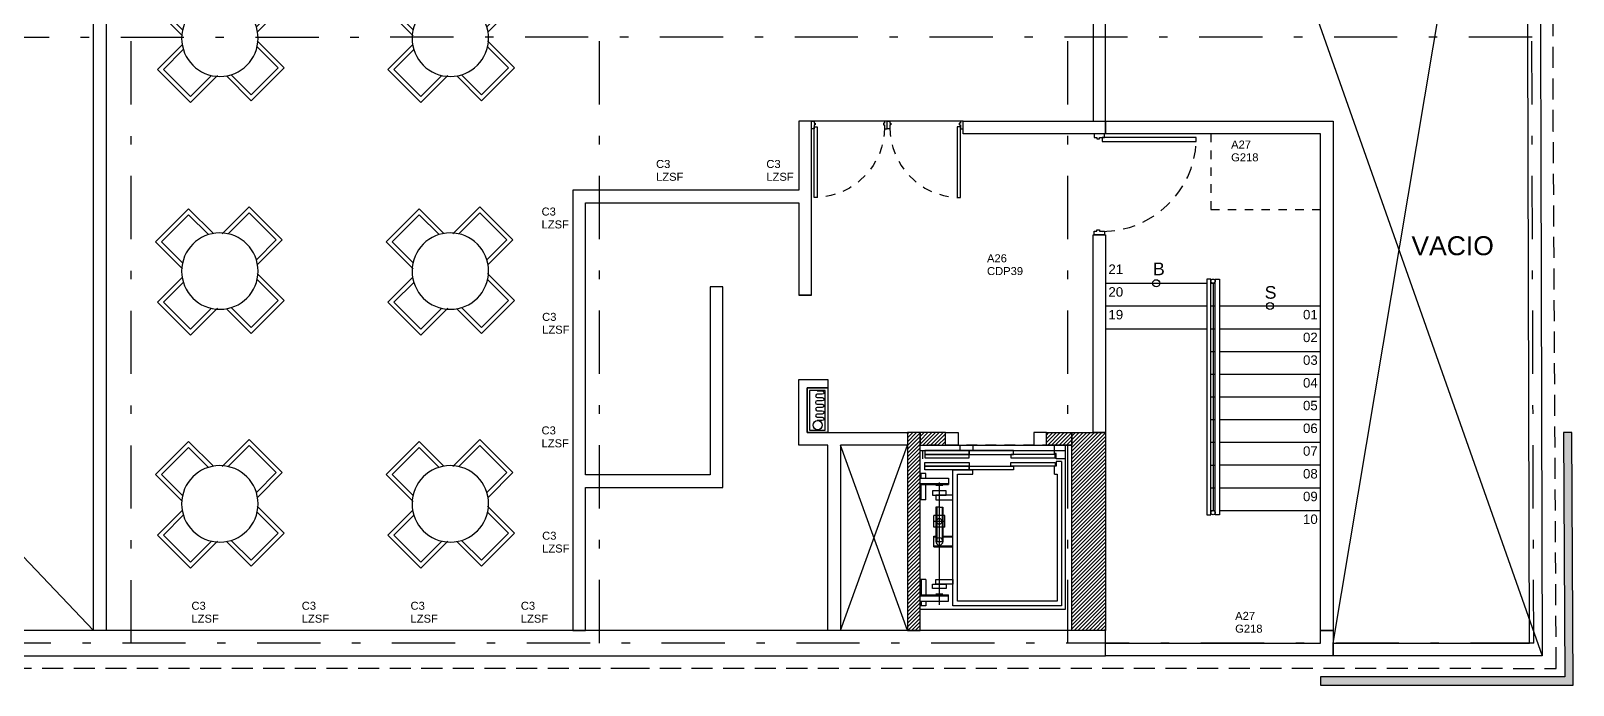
# Model space of a CAD drawing. Header units: millimetres. Extents: x -101 to 3415, y -52 to 1366.
# Drawn here: x 98.54 to 116.85, y 217.19 to 224.96 of the extents above; entities that cross this region are included whole.
import ezdxf

# ---------------------------------------------------------------- set-up
doc = ezdxf.new("R2010")
doc.units = ezdxf.units.MM
for name, pattern in [('XR AZOTEA$0$XR PB$0$HIDDEN', [0.375, 0.25, -0.125]), ('XR AZOTEA$0$XR PLANTA TIPO DE OFICINAS$0$CONTINUA', [0]), ('XR AZOTEA$0$XR PLANTA TIPO DE OFICINAS$0$HIDDEN', [0.375, 0.25, -0.125]), ('XR AZOTEA$0$XR PLANTA TIPO DE OFICINAS$0$HIDDEN2', [0.1875, 0.125, -0.0625]), ('XR EJES SUPERIORES$0$DASHDOT2', [0.5, 0.25, -0.125, 0, -0.125]), ('XR LINDERO N$0$A-100a LALA IRAPUATO nave equipo$0$HIDDEN', [0.375, 0.25, -0.125])]:
    doc.linetypes.add(name, pattern=pattern)
for name, color, linetype in [('00_ARQ', 8, 'Continuous'), ('ARC_NUEVO', 8, 'Continuous'), ('ARQ_MOBILIARIO', 8, 'Continuous'), ('Texto_Iluminación', 7, 'Continuous'), ('XR EJES SUPERIORES$0$A-EJES', 8, 'XR EJES SUPERIORES$0$DASHDOT2')]:
    doc.layers.add(name, color=color, linetype=linetype)
doc.styles.add('TÍTULO', font='arial.ttf', dxfattribs={"height": 0.19})
doc.styles.add('XR AZOTEA$0$Standard', font='arial.ttf')
doc.styles.add('XR AZOTEA$0$XR PB$0$Standard', font='arial.ttf')
doc.styles.add('XR AZOTEA$0$XR PB$0$XR PLANTA TIPO DE OFICINAS$0$TEXTO-ALB-100', font='arial.ttf', dxfattribs={"height": 0.15})
pattern_1 = [(45, (85.91132, 232.428936), (-0.02245064, 0.02245064), [])]

# ---------------------------------------------------------------- blocks, each defined once
blk = doc.blocks.new('XR AZOTEA$0$XR PLANTA TIPO DE OFICINAS$0$Puerta1.00')
at = {"linetype": 'Continuous'}
for points in [[(405.365, 465.953), (405.365, 466.883), (405.325, 466.883), (405.325, 465.953)], [(405.325, 465.876), (405.325, 465.901), (405.34, 465.901), (405.34, 465.926), (405.325, 465.926), (405.325, 465.976), (405.29, 465.976), (405.29, 465.876)], [(406.255, 465.876), (406.255, 465.901), (406.24, 465.901), (406.24, 465.926), (406.255, 465.926), (406.255, 465.976), (406.29, 465.976), (406.29, 465.876)]]:
    blk.add_lwpolyline(points, close=True, dxfattribs=at)
at = {"linetype": 'XR AZOTEA$0$XR PLANTA TIPO DE OFICINAS$0$HIDDEN2'}
blk.add_arc((405.324, 465.953), 0.932, 0.0383, 87.4436, dxfattribs=at)
blk = doc.blocks.new('XR AZOTEA$0$XR PLANTA TIPO DE OFICINAS$0$Ascensore-150x170')
for p, q in [((5.481, -0.152), (5.566, -0.152)), ((5.612, -0.133), (5.566, -0.133)), ((5.566, -0.133), (5.566, -0.152)), ((5.612, -0.077), (5.612, -0.133)), ((5.481, -0.996), (5.528, -0.996)), ((4.166, -1.54), (4.166, -1.249)), ((4.166, -1.249), (4.231, -1.249)), ((4.222, -1.54), (4.222, -1.249)), ((4.231, -1.54), (4.231, -1.249)), ((4.729, -1.399), (4.729, -1.202)), ((4.738, -1.399), (4.738, -1.202)), ((4.832, -1.305), (4.832, -1.202)), ((4.841, -1.305), (4.841, -1.202)), ((5.376, -1.54), (5.376, -1.249)), ((5.441, -1.249), (5.376, -1.249)), ((5.385, -1.54), (5.385, -1.249)), ((5.441, -1.54), (5.441, -1.249)), ((4.127, -1.342), (5.394, -1.342)), ((4.241, -1.38), (4.241, -1.305)), ((4.729, -1.399), (4.841, -1.399)), ((5.141, -1.305), (4.785, -1.305)), ((4.785, -1.38), (4.785, -1.305)), ((5.141, -1.314), (4.785, -1.314)), ((5.141, -1.37), (4.785, -1.37)), ((5.141, -1.38), (4.785, -1.38)), ((4.832, -1.399), (4.832, -1.38)), ((4.841, -1.399), (4.841, -1.38)), ((4.932, -1.286), (5.054, -1.286)), ((4.932, -1.286), (4.932, -1.399)), ((4.932, -1.399), (5.054, -1.399)), ((4.993, -1.286), (4.993, -1.399)), ((5.054, -1.286), (5.054, -1.399)), ((5.141, -1.342), (5.141, -1.305)), ((5.141, -1.342), (5.141, -1.38)), ((5.366, -1.38), (5.366, -1.305)), ((4.119, -1.483), (4.119, -1.54)), ((4.166, -1.483), (4.119, -1.483)), ((4.166, -1.53), (4.119, -1.53)), ((4.391, -1.483), (4.231, -1.483)), ((4.391, -1.53), (4.231, -1.53)), ((4.391, -1.483), (4.391, -1.54)), ((5.216, -1.483), (5.216, -1.54)), ((5.216, -1.483), (5.376, -1.483)), ((5.216, -1.53), (5.376, -1.53)), ((5.441, -1.483), (5.488, -1.483)), ((5.441, -1.53), (5.488, -1.53)), ((5.488, -1.483), (5.488, -1.54)), ((5.641, -1.512), (5.725, -1.512))]:
    blk.add_line(p, q)
for points in [[(4.081, -0.04), (4.081, -1.54), (5.725, -1.54), (5.725, -0.04)], [(5.566, -0.143), (5.566, -0.602), (5.603, -0.602), (5.603, -0.143)], [(5.687, -0.143), (5.687, -0.602), (5.65, -0.602), (5.65, -0.143)], [(5.528, -0.574), (5.528, -1.033), (5.566, -1.033), (5.566, -0.574)], [(5.725, -0.574), (5.725, -1.033), (5.687, -1.033), (5.687, -0.574)], [(5.528, -1.033), (5.528, -1.493), (5.566, -1.493), (5.566, -1.033)], [(5.566, -1.033), (5.566, -1.493), (5.603, -1.493), (5.603, -1.033)], [(5.687, -1.033), (5.687, -1.493), (5.65, -1.493), (5.65, -1.033)], [(5.725, -1.033), (5.725, -1.493), (5.687, -1.493), (5.687, -1.033)], [(5.725, -0.996), (5.725, -1.127), (5.781, -1.127), (5.781, -0.996)], [(4.297, -1.272), (4.297, -1.413), (4.344, -1.413), (4.344, -1.272)], [(4.344, -1.202), (4.344, -1.38), (4.391, -1.38), (4.391, -1.202)], [(5.263, -1.202), (5.263, -1.38), (5.216, -1.38), (5.216, -1.202)], [(5.31, -1.272), (5.31, -1.413), (5.263, -1.413), (5.263, -1.272)]]:
    blk.add_lwpolyline(points, close=True)
for points in [[(5.612, -0.077), (5.528, -0.077), (4.119, -0.077), (4.119, -1.202), (5.528, -1.202), (5.528, -0.996)], [(5.481, -0.152), (5.481, -0.124), (4.166, -0.124), (4.166, -1.155), (5.481, -1.155), (5.481, -0.996)], [(5.641, -0.133), (5.697, -0.133), (5.697, -0.152), (5.781, -0.152), (5.781, -0.04), (5.641, -0.04), (5.641, -0.133)]]:
    blk.add_lwpolyline(points)
for centre, radius in [((4.785, -1.342), 0.0375), ((4.993, -1.342), 0.0281)]:
    blk.add_circle(centre, radius)
blk = doc.blocks.new('XR EJES SUPERIORES')
at = {"layer": 'XR EJES SUPERIORES$0$A-EJES', "color": 251, "linetype": 'XR EJES SUPERIORES$0$DASHDOT2', "ltscale": 3}
for p, q in [((13.821, -14.741), (13.821, 2.657)), ((19.38, -14.74), (19.38, 2.657)), ((24.938, -14.74), (24.938, 2.657)), ((30.467, -14.74), (30.415, 2.657)), ((30.447, -7.541), (-2.865, -7.548)), ((30.467, -14.74), (-2.88, -14.741))]:
    blk.add_line(p, q, dxfattribs=at)
blk = doc.blocks.new('Mes4p2')
for p, q in [((-0.26, 0.368), (-0.26, 0.78)), ((-0.26, 0.78), (0.29, 0.78)), ((-0.21, 0.73), (-0.21, 0.398)), ((0.24, 0.73), (-0.21, 0.73)), ((0.24, 0.38), (0.24, 0.73)), ((0.29, 0.78), (0.29, 0.33)), ((-0.78, -0.26), (-0.78, 0.29)), ((-0.78, 0.29), (-0.33, 0.29)), ((-0.73, 0.24), (-0.73, -0.21)), ((-0.38, 0.24), (-0.73, 0.24)), ((0.368, 0.26), (0.78, 0.26)), ((0.73, 0.21), (0.398, 0.21)), ((0.73, -0.24), (0.73, 0.21)), ((0.78, 0.26), (0.78, -0.29)), ((-0.368, -0.26), (-0.78, -0.26)), ((-0.73, -0.21), (-0.398, -0.21)), ((-0.29, -0.78), (-0.29, -0.33)), ((0.78, -0.29), (0.33, -0.29)), ((0.38, -0.24), (0.73, -0.24)), ((-0.24, -0.38), (-0.24, -0.73)), ((0.21, -0.73), (0.21, -0.398)), ((0.26, -0.368), (0.26, -0.78)), ((0.26, -0.78), (-0.29, -0.78)), ((-0.24, -0.73), (0.21, -0.73))]:
    blk.add_line(p, q)
blk.add_circle((0, 0), 0.45)
blk = doc.blocks.new('*U341')
at = {"layer": 'ARC_NUEVO', "ltscale": 0.01, "xscale": -1.00830868, "yscale": 1.00830868, "zscale": 1.00830868, "rotation": 225.0000000001836}
blk.add_blockref('Mes4p2', (0, 0), dxfattribs=at)
blk = doc.blocks.new('*U342')
at = {"layer": 'ARQ_MOBILIARIO', "color": 0, "linetype": 'ByBlock', "lineweight": -2, "transparency": 16777216}
for p in [(0, 11.061), (2.735, 11.061), (0, 8.296), (2.735, 8.296), (0, 5.531), (2.735, 5.531), (0, 2.765), (2.735, 2.765), (0, 0), (2.735, 0)]:
    blk.add_blockref('*U341', p, dxfattribs=at)

msp = doc.modelspace()

# ---------------------------------------------------------------- hatches: boundary and pattern name
at = {"layer": '00_ARQ', "ltscale": 2}
h = msp.add_hatch(dxfattribs=at)
h.set_pattern_fill('LINE', color=8, scale=0.01, angle=45, style=0)
h.set_pattern_definition(pattern_1)
h.paths.add_polyline_path([(109.096, 217.839), (109.096, 220.189), (108.946, 220.189), (108.946, 217.839)])
h = msp.add_hatch(dxfattribs=at)
h.set_pattern_fill('LINE', color=8, scale=0.01, angle=45, style=0)
h.set_pattern_definition(pattern_1)
h.paths.add_polyline_path([(109.397, 220.189), (109.096, 220.189), (109.096, 220.039), (109.397, 220.039)])
h = msp.add_hatch(dxfattribs=at)
h.set_pattern_fill('LINE', color=8, scale=0.01, angle=45, style=0)
h.set_pattern_definition(pattern_1)
h.paths.add_polyline_path([(110.597, 220.189), (110.898, 220.189), (110.898, 220.039), (110.597, 220.039)])
h = msp.add_hatch(dxfattribs=at)
h.set_pattern_fill('LINE', color=8, scale=0.01, angle=45, style=0)
h.set_pattern_definition(pattern_1)
edge = h.paths.add_edge_path()
edge.add_line((110.898, 217.839), (110.898, 217.839))
edge.add_line((110.898, 217.839), (110.898, 220.189))
edge.add_line((110.898, 220.189), (111.298, 220.189))
edge.add_line((111.298, 220.189), (111.298, 217.839))
edge.add_line((111.298, 217.839), (110.898, 217.839))
at = {"layer": '00_ARQ'}
msp.add_hatch(color=256, dxfattribs=at).paths.add_polyline_path([(116.73, 220.189), (116.746, 217.289), (113.846, 217.289), (113.846, 217.189), (116.846, 217.189), (116.83, 220.189)])

# ---------------------------------------------------------------- linework, layer by layer
at = {"layer": '00_ARQ', "linetype": 'Continuous'}
for p, q in [((111.298, 232.236), (116.479, 217.539)), ((113.998, 217.689), (116.437, 232.236)), ((85.881, 231.936), (99.284, 217.839))]:
    msp.add_line(p, q, dxfattribs=at)
at = {"layer": '00_ARQ', "ltscale": 2}
for p, q in [((106.755, 221.921), (106.605, 221.921)), ((107.805, 221.821), (107.655, 221.821)), ((109.096, 220.039), (110.898, 220.039))]:
    msp.add_line(p, q, dxfattribs=at)
at = {"layer": '00_ARQ'}
for p, q in [((111.298, 221.964), (112.498, 221.964)), ((112.548, 221.964), (112.598, 221.964)), ((112.573, 221.964), (112.573, 219.264)), ((111.298, 221.694), (112.498, 221.694)), ((112.548, 221.694), (112.598, 221.694)), ((112.648, 221.694), (113.848, 221.694)), ((111.298, 221.424), (112.498, 221.424)), ((112.548, 221.424), (112.598, 221.424)), ((112.648, 221.424), (113.848, 221.424)), ((112.548, 221.154), (112.598, 221.154)), ((112.648, 221.154), (113.848, 221.154)), ((112.548, 220.884), (112.598, 220.884)), ((112.648, 220.884), (113.848, 220.884)), ((112.548, 220.614), (112.598, 220.614)), ((112.648, 220.614), (113.848, 220.614)), ((112.548, 220.344), (112.598, 220.344)), ((112.648, 220.344), (113.848, 220.344)), ((112.548, 220.074), (112.598, 220.074)), ((112.648, 220.074), (113.848, 220.074)), ((112.548, 219.804), (112.598, 219.804)), ((113.848, 219.804), (112.648, 219.804)), ((112.548, 219.534), (112.598, 219.534)), ((112.648, 219.534), (113.848, 219.534)), ((112.548, 219.264), (112.598, 219.264)), ((112.548, 219.264), (112.598, 219.264)), ((112.648, 219.264), (113.848, 219.264))]:
    msp.add_line(p, q, dxfattribs=at)
at = {"layer": '00_ARQ', "ltscale": 0.8}
for p, q in [((108.946, 217.839), (108.149, 220.039)), ((108.149, 217.839), (108.946, 220.039))]:
    msp.add_line(p, q, dxfattribs=at)
at = {"layer": '00_ARQ', "linetype": 'XR AZOTEA$0$XR PLANTA TIPO DE OFICINAS$0$HIDDEN', "ltscale": 0.5}
msp.add_line((110.898, 220.039), (109.096, 220.039), dxfattribs=at)
at = {"layer": '00_ARQ', "ltscale": 3}
msp.add_line((107.996, 218.42), (107.996, 217.839), dxfattribs=at)
at = {"layer": '00_ARQ', "linetype": 'XR LINDERO N$0$A-100a LALA IRAPUATO nave equipo$0$HIDDEN'}
msp.add_lwpolyline([(85.88, 217.389), (92.676, 217.39), (105.633, 217.391), (116.645, 217.389), (116.611, 223.773), (116.602, 232.386), (105.216, 232.394), (95.944, 232.397), (88.454, 232.4), (85.911, 232.429), (85.88, 217.389)], dxfattribs=at)
at = {"layer": '00_ARQ', "ltscale": 2}
for points in [[(113.998, 217.689), (116.328, 217.689), (116.287, 232.086), (111.298, 232.086), (111.298, 232.236), (116.437, 232.236), (116.479, 217.539), (113.998, 217.539)], [(111.298, 223.739), (109.605, 223.739), (109.605, 223.889), (111.298, 223.889)], [(111.298, 223.889), (113.998, 223.889), (113.998, 217.839), (113.848, 217.839), (113.848, 223.739), (111.298, 223.739)], [(111.148, 220.189), (111.148, 222.539), (111.148, 222.539), (111.148, 222.539), (111.298, 222.539), (111.298, 220.189)], [(108, 217.839), (108, 220.039), (107.655, 220.039), (107.655, 220.821), (108, 220.821), (108, 220.721), (107.755, 220.721), (107.755, 220.189), (108.946, 220.189), (108.946, 220.189), (108.946, 220.189), (108.946, 220.039), (108.149, 220.039), (108.149, 217.839)], [(109.096, 217.839), (109.096, 220.189), (108.946, 220.189), (108.946, 217.839)], [(109.397, 220.189), (109.096, 220.189), (109.096, 220.039), (109.397, 220.039)], [(109.397, 220.189), (109.547, 220.189), (109.547, 220.039), (109.397, 220.039)], [(110.597, 220.189), (110.447, 220.189), (110.447, 220.039), (110.597, 220.039)], [(110.597, 220.189), (110.898, 220.189), (110.898, 220.039), (110.597, 220.039)]]:
    msp.add_lwpolyline(points, close=True, dxfattribs=at)
at = {"layer": '00_ARQ', "linetype": 'Continuous'}
for points in [[(99.434, 231.936), (99.434, 217.839), (99.284, 217.839), (99.284, 231.936)], [(111.148, 231.936), (111.148, 223.889), (111.298, 223.889), (111.298, 231.936)], [(111.298, 217.839), (88.911, 217.839), (88.911, 217.539), (111.298, 217.539)]]:
    msp.add_lwpolyline(points, close=True, dxfattribs=at)
at = {"layer": '00_ARQ', "ltscale": 2}
for points in [[(105.123, 219.689), (105.123, 222.921), (107.655, 222.921), (107.655, 221.821), (107.805, 221.821), (107.805, 223.889), (107.655, 223.889), (107.655, 223.071), (104.973, 223.071), (104.973, 217.839), (105.123, 217.839), (105.123, 219.539), (106.755, 219.539), (106.755, 221.921), (106.605, 221.921), (106.605, 219.689), (105.123, 219.689)], [(110.898, 217.839), (110.898, 217.839), (110.898, 217.839), (110.898, 220.189), (111.298, 220.189), (111.298, 217.839), (110.898, 217.839)]]:
    msp.add_lwpolyline(points, dxfattribs=at)
at = {"layer": '00_ARQ'}
for points in [[(109.605, 223.889), (107.805, 223.889), (107.805, 223.889)], [(113.846, 217.189), (116.846, 217.189), (116.83, 220.189)]]:
    msp.add_lwpolyline(points, dxfattribs=at)
at = {"layer": '00_ARQ', "linetype": 'XR AZOTEA$0$XR PB$0$HIDDEN', "ltscale": 0.25}
msp.add_lwpolyline([(112.548, 223.739), (112.548, 222.839), (113.848, 222.839), (113.848, 222.839)], dxfattribs=at)
at = {"layer": '00_ARQ', "linetype": 'Continuous'}
for points in [[(112.498, 219.214), (112.548, 219.214), (112.548, 222.014), (112.498, 222.014), (112.498, 219.214)], [(112.648, 222.014), (112.648, 219.214), (112.598, 219.214), (112.598, 222.014), (112.648, 222.014)]]:
    msp.add_lwpolyline(points, dxfattribs=at)
at = {"layer": '00_ARQ', "linetype": 'XR AZOTEA$0$XR PLANTA TIPO DE OFICINAS$0$CONTINUA'}
for points in [[(107.755, 220.721), (108, 220.721), (108, 220.189), (107.755, 220.189)], [(107.969, 220.691), (107.785, 220.691), (107.785, 220.219), (107.969, 220.219)]]:
    msp.add_lwpolyline(points, close=True, dxfattribs=at)
msp.add_lwpolyline([(107.874, 220.684), (107.934, 220.684, -1), (107.934, 220.645), (107.874, 220.645, 1), (107.874, 220.606), (107.934, 220.606, -1), (107.934, 220.567), (107.874, 220.567, 1), (107.874, 220.527), (107.934, 220.527, -1), (107.934, 220.488), (107.874, 220.488, 1), (107.874, 220.449), (107.934, 220.449, -1), (107.934, 220.41), (107.874, 220.41, 1), (107.874, 220.371), (107.934, 220.371, -1), (107.934, 220.332), (107.874, 220.332)], format="xyb", dxfattribs=at)
at = {"layer": '00_ARQ'}
for points in [[(116.73, 220.189), (116.746, 217.289), (113.846, 217.289), (113.846, 217.189), (116.846, 217.189), (116.83, 220.189)], [(111.298, 217.689), (113.848, 217.689), (113.848, 217.839), (113.998, 217.839), (113.998, 217.539), (111.298, 217.539)]]:
    msp.add_lwpolyline(points, close=True, dxfattribs=at)
for centre in [(111.898, 221.964), (113.248, 221.694)]:
    msp.add_circle(centre, 0.0423, dxfattribs=at)
at = {"layer": '00_ARQ', "linetype": 'Continuous'}
for centre in [(112.573, 221.989), (112.573, 219.239)]:
    msp.add_circle(centre, 0.025, dxfattribs=at)
at = {"layer": '00_ARQ', "linetype": 'XR AZOTEA$0$XR PLANTA TIPO DE OFICINAS$0$CONTINUA'}
msp.add_circle((107.88, 220.278), 0.0543, dxfattribs=at)
at = {"layer": 'Texto_Iluminación', "ltscale": 0.3}
msp.add_lwpolyline([(107.655, 223.071), (104.973, 223.071), (104.973, 217.839), (99.434, 217.839)], dxfattribs=at)

# ---------------------------------------------------------------- block references
at = {"layer": '00_ARQ'}
msp.add_blockref('XR EJES SUPERIORES', (85.911, 232.429), dxfattribs=at)
at = {"layer": '00_ARQ', "linetype": 'Continuous', "yscale": 0.9000000000000004, "rotation": 180}
for p, xscale, zscale in [((-256.956, 643.178), -0.8999999999999986, 0.9000000000000015), ((474.366, 643.178), 0.9000000000000004, 0.9000000000000004)]:
    msp.add_blockref('XR AZOTEA$0$XR PLANTA TIPO DE OFICINAS$0$Puerta1.00', p, dxfattribs=dict(at, xscale=xscale, zscale=zscale))
at = {"layer": '00_ARQ', "color": 4, "xscale": 1.20000000000033, "yscale": 1.20000000000033, "zscale": 1.20000000000033, "rotation": 270}
msp.add_blockref('XR AZOTEA$0$XR PLANTA TIPO DE OFICINAS$0$Puerta1.00', (-447.888, 710.087), dxfattribs=at)
at = {"layer": '00_ARQ', "ltscale": 3, "extrusion": (0, 0, -1), "xscale": 1.147058759205947, "yscale": 1.147058759205947, "zscale": -1.147058759205947, "rotation": 90}
msp.add_blockref('XR AZOTEA$0$XR PLANTA TIPO DE OFICINAS$0$Ascensore-150x170', (-110.864, 213.408), dxfattribs=at)
at = {"layer": 'ARQ_MOBILIARIO'}
msp.add_blockref('*U342', (100.785, 219.343), dxfattribs=at)

# ---------------------------------------------------------------- texts
at = {"layer": '00_ARQ'}
for s, width, insert, char_height, attachment_point, style in [('VACIO', 2.35208, (115.416, 222.408), 0.225, 5, 'XR AZOTEA$0$Standard'), ('21', 0.21412, (111.331, 222.187), 0.1125, 1, 'XR AZOTEA$0$XR PB$0$Standard'), ('20', 0.21412, (111.331, 221.917), 0.1125, 1, 'XR AZOTEA$0$XR PB$0$Standard'), ('19', 0.21412, (111.331, 221.647), 0.1125, 1, 'XR AZOTEA$0$XR PB$0$Standard'), ('01', 0.21412, (113.64, 221.647), 0.1125, 1, 'XR AZOTEA$0$XR PB$0$Standard'), ('02', 0.21412, (113.64, 221.377), 0.1125, 1, 'XR AZOTEA$0$XR PB$0$Standard'), ('03', 0.21412, (113.64, 221.107), 0.1125, 1, 'XR AZOTEA$0$XR PB$0$Standard'), ('04', 0.21412, (113.64, 220.837), 0.1125, 1, 'XR AZOTEA$0$XR PB$0$Standard'), ('05', 0.21412, (113.64, 220.567), 0.1125, 1, 'XR AZOTEA$0$XR PB$0$Standard'), ('06', 0.21412, (113.64, 220.297), 0.1125, 1, 'XR AZOTEA$0$XR PB$0$Standard'), ('07', 0.21412, (113.64, 220.027), 0.1125, 1, 'XR AZOTEA$0$XR PB$0$Standard'), ('08', 0.21412, (113.64, 219.757), 0.1125, 1, 'XR AZOTEA$0$XR PB$0$Standard'), ('09', 0.21412, (113.64, 219.487), 0.1125, 1, 'XR AZOTEA$0$XR PB$0$Standard'), ('10', 0.21412, (113.64, 219.217), 0.1125, 1, 'XR AZOTEA$0$XR PB$0$Standard')]:
    msp.add_mtext_dynamic_manual_height_columns(s, width=width, gutter_width=12.5, heights=[0], dxfattribs=dict(at, insert=insert, char_height=char_height, attachment_point=attachment_point, style=style))
at = {"layer": '00_ARQ', "char_height": 0.15, "width": 0.58833, "attachment_point": 7, "rotation": 0.0007, "style": 'XR AZOTEA$0$XR PB$0$XR PLANTA TIPO DE OFICINAS$0$TEXTO-ALB-100'}
for s, insert in [('B', (111.86, 222.059)), ('S', (113.185, 221.778))]:
    msp.add_mtext(s, dxfattribs=dict(at, insert=insert))
at = {"layer": 'Texto_Iluminación', "ltscale": 0.3, "style": 'TÍTULO'}
for s, p in [('A27', (112.787, 223.564, 1.086)), ('G218', (112.787, 223.412, 1.086)), ('C3', (105.962, 223.333, 1.086)), ('C3', (107.271, 223.333, 1.086)), ('LZSF', (105.962, 223.181, 1.086)), ('LZSF', (107.271, 223.181, 1.086)), ('C3', (104.603, 222.768, 1.086)), ('LZSF', (104.603, 222.615, 1.086)), ('A26', (109.89, 222.213, 1.086)), ('CDP39', (109.89, 222.061, 1.086)), ('C3', (104.61, 221.517, 1.086)), ('LZSF', (104.61, 221.365, 1.086)), ('C3', (104.603, 220.168, 1.086)), ('LZSF', (104.603, 220.015, 1.086)), ('C3', (104.61, 218.917, 1.086)), ('LZSF', (104.61, 218.765, 1.086)), ('C3', (100.448, 218.085, 1.086)), ('LZSF', (100.448, 217.932, 1.086)), ('C3', (101.757, 218.085, 1.086)), ('LZSF', (101.757, 217.932, 1.086)), ('C3', (103.048, 218.085, 1.086)), ('LZSF', (103.048, 217.932, 1.086)), ('C3', (104.357, 218.085, 1.086)), ('LZSF', (104.357, 217.932, 1.086)), ('A27', (112.835, 217.965, 1.086)), ('G218', (112.835, 217.813, 1.086))]:
    msp.add_text(s, height=0.095, dxfattribs=at).set_placement(p)

doc.saveas('drawing.dxf')
